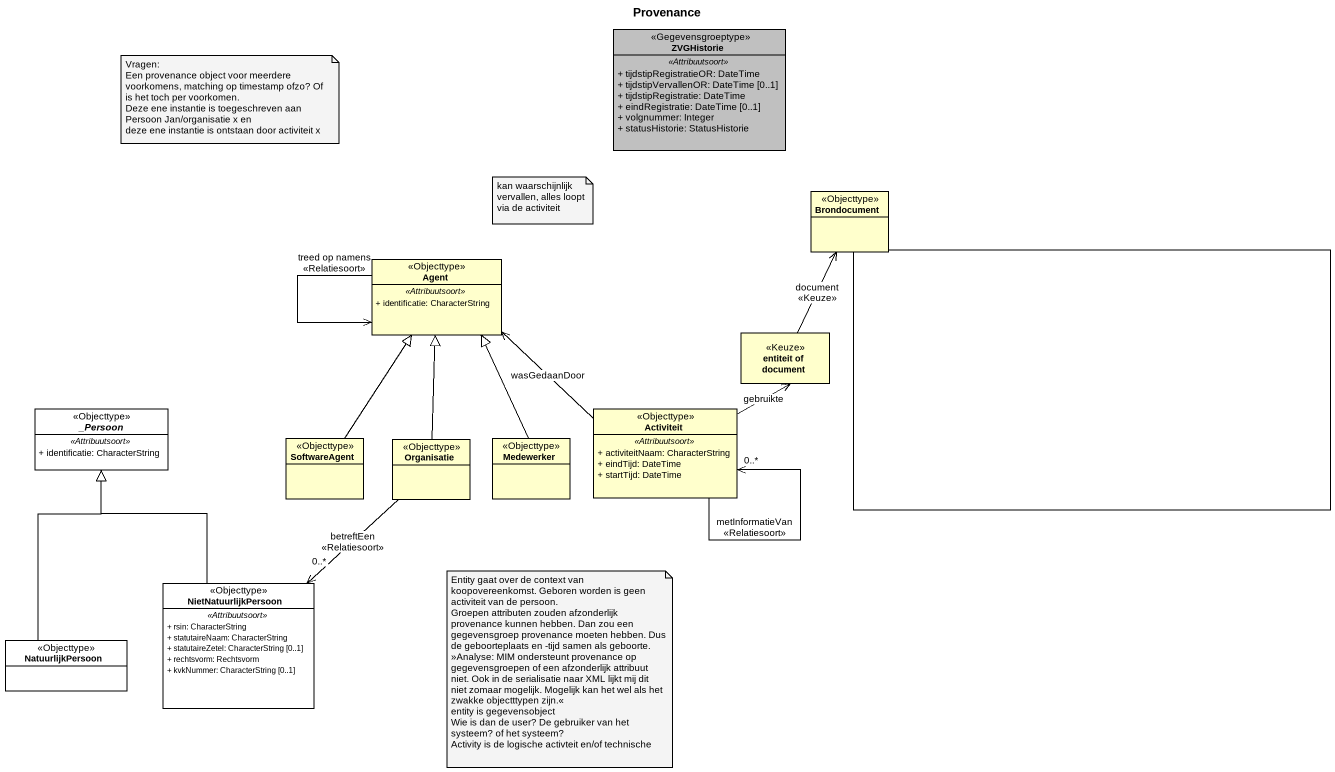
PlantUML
@startuml
title Provenance
allowmixing
hide circle
hide empty members
skinparam classAttributeIconSize 0
class ZVGHistorie <<Gegevensgroeptype>> #C0C0C0 {
  .. <<Attribuutsoort>> ..
  + tijdstipRegistratieOR: DateTime
  + tijdstipVervallenOR: DateTime [0..1]
  + tijdstipRegistratie: DateTime
  + eindRegistratie: DateTime [0..1]
  + volgnummer: Integer
  + statusHistorie: StatusHistorie
}
class Brondocument <<Objecttype>>
class "Agent" as Agent_ <<Objecttype>> {
  .. <<Attribuutsoort>> ..
  + identificatie: CharacterString
}
rectangle " " as rectangle1
class "entiteit of document" as entiteit_of_document <<Keuze>>
abstract class "_Persoon" as Persoon <<Objecttype>> #FFFFFF {
  .. <<Attribuutsoort>> ..
  + identificatie: CharacterString
}
class Activiteit <<Objecttype>> {
  .. <<Attribuutsoort>> ..
  + activiteitNaam: CharacterString
  + eindTijd: DateTime
  + startTijd: DateTime
}
class SoftwareAgent <<Objecttype>>
class Organisatie <<Objecttype>>
class Medewerker <<Objecttype>>
class NietNatuurlijkPersoon <<Objecttype>> #FFFFFF {
  .. <<Attribuutsoort>> ..
  + rsin: CharacterString
  + statutaireNaam: CharacterString
  + statutaireZetel: CharacterString [0..1]
  + rechtsvorm: Rechtsvorm
  + kvkNummer: CharacterString [0..1]
}
class NatuurlijkPersoon <<Objecttype>> #FFFFFF
Agent_ --> Agent_ : treed op namens\n<<Relatiesoort>>
entiteit_of_document -up-> Brondocument : document\n<<Keuze>>
Activiteit -up-> Agent_ : wasGedaanDoor
Activiteit -up-> entiteit_of_document : gebruikte
Activiteit --> "0..*" Activiteit : metInformatieVan\n<<Relatiesoort>>
SoftwareAgent -up-|> Agent_
Organisatie -up-|> Agent_
Organisatie --> "0..*" NietNatuurlijkPersoon : betreftEen\n<<Relatiesoort>>
Medewerker -up-|> Agent_
NietNatuurlijkPersoon -up-|> Persoon
NatuurlijkPersoon -up-|> Persoon
note as N1
  Vragen:
  Een provenance object voor meerdere voorkomens, matching op timestamp ofzo? Of is het toch per voorkomen.
  Deze ene instantie is toegeschreven aan Persoon Jan/organisatie x en
  deze ene instantie is ontstaan door activiteit x
end note
note as N2
  kan waarschijnlijk vervallen, alles loopt via de activiteit
end note
note as N3
  Entity gaat over de context van koopovereenkomst. Geboren worden is geen activiteit van de persoon.
  Groepen attributen zouden afzonderlijk provenance kunnen hebben. Dan zou een gegevensgroep provenance moeten hebben. Dus de geboorteplaats en -tijd samen als geboorte.
  >>Analyse: MIM ondersteunt provenance op gegevensgroepen of een afzonderlijk attribuut niet. Ook in de serialisatie naar XML lijkt mij dit niet zomaar mogelijk. Mogelijk kan het wel als het zwakke objectttypen zijn.<<
  entity is gegevensobject
  Wie is dan de user? De gebruiker van het systeem? of het systeem?
  Activity is de logische activteit en/of technische
end note
@enduml
